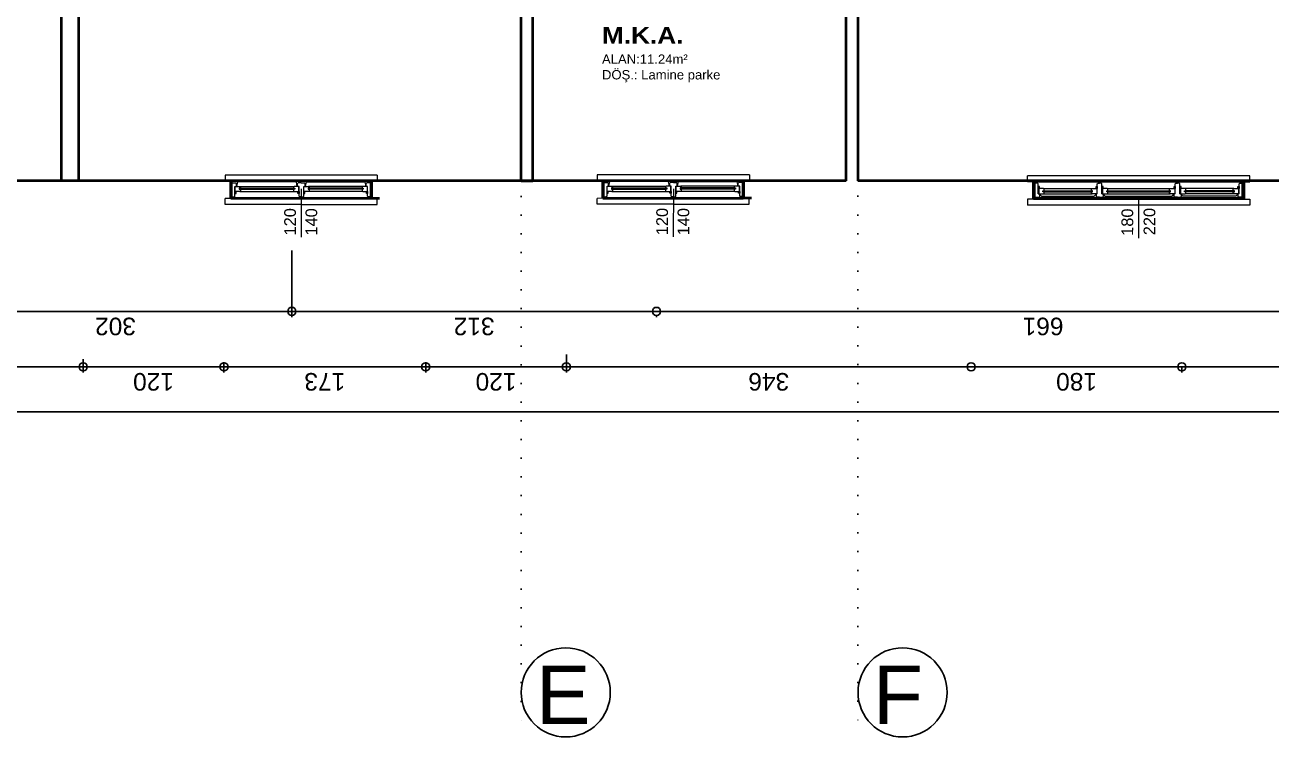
# Model space of a CAD drawing. Header units: millimetres. Extents: x 768 to 14077, y 324 to 18132.
# Drawn here: x 3409 to 4474, y 6855 to 7463 of the extents above; entities that cross this region are included whole.
import ezdxf

# ---------------------------------------------------------------- set-up
doc = ezdxf.new("R2010")
doc.units = ezdxf.units.MM
doc.linetypes.add('DOT2', pattern=[3.175, 0, -3.175])
doc.linetypes.add('HIDDEN', pattern=[9.525, 6.35, -3.175])
doc.layers.add('SANAL', color=11, linetype='HIDDEN')
doc.layers.add('SEM_AKS', color=161, linetype='Continuous')
for name, color, linetype, lineweight in [('SEM_DUVAR1', 136, 'Continuous', 40), ('SEM_PENCERE', 133, 'Continuous', 13), ('SEM_TARAMA', 253, 'Continuous', 5), ('SEM_TEFRIS', 225, 'Continuous', 9), ('SEM_YAZI2', 53, 'Continuous', 9)]:
    doc.layers.add(name, color=color, linetype=linetype, lineweight=lineweight)
doc.styles.add('ROMANC', font='arial.ttf', dxfattribs={"height": 0.1})
doc.styles.get("Standard").update_dxf_attribs({"font": 'arial.ttf'})
doc.dimstyles.new('1-50-2', dxfattribs={"dimtxt": 15, "dimasz": 7, "dimexe": 5, "dimexo": 5, "dimgap": 5, "dimtad": 1, "dimdec": 0, "dimtxsty": 'Standard', "dimblk": 'ORIGIN', "dimcen": 5, "dimdle": 7, "dimclrd": 256, "dimclre": 256, "dimclrt": 256, "dimadec": 0, "dimazin": 0, "dimtfac": 1, "dimtdec": 0, "dimtix": 1, "dimtmove": 0, "dimatfit": 3, "dimldrblk": 'ORIGIN', "dimfxl": 1, "dimlwd": -1, "dimlwe": -1, "dimarcsym": 0})

# ---------------------------------------------------------------- blocks, each defined once
blk = doc.blocks.new('_Origin')
at = {"color": 0, "linetype": 'ByBlock', "lineweight": -2}
blk.add_line((0, 0), (-1, 0), dxfattribs=at)
blk.add_circle((0, 0), 0.5, dxfattribs=at)
blk = doc.blocks.new('*D57')
at = {"transparency": 16777216}
for p, q in [((1819.8, 574.9), (1819.8, 614.3)), ((1826.8, 609.3), (2473.8, 609.3)), ((2480.8, 612.6), (2480.8, 614.3))]:
    blk.add_line(p, q, dxfattribs=at)
at = {"layer": 'Defpoints', "color": 0, "transparency": 16777216}
for p in [(2480.8, 609.3), (2480.8, 607.6), (1819.8, 569.9)]:
    blk.add_point(p, dxfattribs=at)
at = {"transparency": 16777216, "xscale": 7, "yscale": 7, "zscale": 7, "rotation": 180}
blk.add_blockref('_Origin', (1819.8, 609.3), dxfattribs=at)
at = {"transparency": 16777216, "xscale": 7, "yscale": 7, "zscale": 7}
blk.add_blockref('_Origin', (2480.8, 609.3), dxfattribs=at)
at = {"transparency": 16777216, "insert": (2150.3, 622), "char_height": 15, "attachment_point": 5}
blk.add_mtext('661', dxfattribs=at)
blk = doc.blocks.new('*D58')
at = {"transparency": 16777216}
for p, q in [((2480.8, 612.6), (2480.8, 614.3)), ((2487.8, 609.3), (2785.5, 609.3)), ((2792.5, 557.3), (2792.5, 614.3))]:
    blk.add_line(p, q, dxfattribs=at)
at = {"layer": 'Defpoints', "color": 0, "transparency": 16777216}
for p in [(2480.8, 607.6), (2792.5, 609.3), (2792.5, 552.3)]:
    blk.add_point(p, dxfattribs=at)
at = {"transparency": 16777216, "xscale": 7, "yscale": 7, "zscale": 7, "rotation": 180}
blk.add_blockref('_Origin', (2480.8, 609.3), dxfattribs=at)
at = {"transparency": 16777216, "xscale": 7, "yscale": 7, "zscale": 7}
blk.add_blockref('_Origin', (2792.5, 609.3), dxfattribs=at)
at = {"transparency": 16777216, "insert": (2636.7, 622), "char_height": 15, "attachment_point": 5}
blk.add_mtext('312', dxfattribs=at)
blk = doc.blocks.new('*D59')
at = {"transparency": 16777216}
for p, q in [((2792.5, 557.3), (2792.5, 614.3)), ((2799.5, 609.3), (3087.2, 609.3)), ((3094.2, 566.4), (3094.2, 614.3))]:
    blk.add_line(p, q, dxfattribs=at)
at = {"layer": 'Defpoints', "color": 0, "transparency": 16777216}
for p in [(3094.2, 609.3), (3094.2, 561.4), (2792.5, 552.3)]:
    blk.add_point(p, dxfattribs=at)
at = {"transparency": 16777216, "xscale": 7, "yscale": 7, "zscale": 7, "rotation": 180}
blk.add_blockref('_Origin', (2792.5, 609.3), dxfattribs=at)
at = {"transparency": 16777216, "xscale": 7, "yscale": 7, "zscale": 7}
blk.add_blockref('_Origin', (3094.2, 609.3), dxfattribs=at)
at = {"transparency": 16777216, "insert": (2943.3, 622), "char_height": 15, "attachment_point": 5}
blk.add_mtext('302', dxfattribs=at)
blk = doc.blocks.new('*D73')
at = {"transparency": 16777216}
for p, q in [((2970.9, 650), (2970.9, 661.6)), ((3203.1, 650), (3203.1, 661.6)), ((3196.1, 656.6), (2977.9, 656.6))]:
    blk.add_line(p, q, dxfattribs=at)
at = {"layer": 'Defpoints', "color": 0, "transparency": 16777216}
for p in [(2970.9, 656.6), (2970.9, 645), (3203.1, 645)]:
    blk.add_point(p, dxfattribs=at)
at = {"transparency": 16777216, "xscale": 7, "yscale": 7, "zscale": 7, "rotation": 180}
blk.add_blockref('_Origin', (2970.9, 656.6), dxfattribs=at)
at = {"transparency": 16777216, "xscale": 7, "yscale": 7, "zscale": 7}
blk.add_blockref('_Origin', (3203.1, 656.6), dxfattribs=at)
at = {"transparency": 16777216, "insert": (3087, 669.3), "char_height": 15, "attachment_point": 5}
blk.add_mtext('232', dxfattribs=at)
blk = doc.blocks.new('*D74')
at = {"transparency": 16777216}
for p, q in [((2850.6, 652.5), (2850.6, 661.6)), ((2970.9, 650), (2970.9, 661.6)), ((2963.9, 656.6), (2857.6, 656.6))]:
    blk.add_line(p, q, dxfattribs=at)
at = {"layer": 'Defpoints', "color": 0, "transparency": 16777216}
for p in [(2850.6, 656.6), (2850.6, 647.5), (2970.9, 645)]:
    blk.add_point(p, dxfattribs=at)
at = {"transparency": 16777216, "xscale": 7, "yscale": 7, "zscale": 7, "rotation": 180}
blk.add_blockref('_Origin', (2850.6, 656.6), dxfattribs=at)
at = {"transparency": 16777216, "xscale": 7, "yscale": 7, "zscale": 7}
blk.add_blockref('_Origin', (2970.9, 656.6), dxfattribs=at)
at = {"transparency": 16777216, "insert": (2910.8, 669.3), "char_height": 15, "attachment_point": 5}
blk.add_mtext('120', dxfattribs=at)
blk = doc.blocks.new('*D75')
at = {"transparency": 16777216}
for p, q in [((2678.1, 652.5), (2678.1, 661.6)), ((2850.6, 652.5), (2850.6, 661.6)), ((2843.6, 656.6), (2685.1, 656.6))]:
    blk.add_line(p, q, dxfattribs=at)
at = {"layer": 'Defpoints', "color": 0, "transparency": 16777216}
for p in [(2678.1, 656.6), (2678.1, 647.5), (2850.6, 647.5)]:
    blk.add_point(p, dxfattribs=at)
at = {"transparency": 16777216, "xscale": 7, "yscale": 7, "zscale": 7, "rotation": 180}
blk.add_blockref('_Origin', (2678.1, 656.6), dxfattribs=at)
at = {"transparency": 16777216, "xscale": 7, "yscale": 7, "zscale": 7}
blk.add_blockref('_Origin', (2850.6, 656.6), dxfattribs=at)
at = {"transparency": 16777216, "insert": (2764.4, 669.3), "char_height": 15, "attachment_point": 5}
blk.add_mtext('173', dxfattribs=at)
blk = doc.blocks.new('*D76')
at = {"transparency": 16777216}
for p, q in [((2557.8, 646.1), (2557.8, 661.6)), ((2678.1, 652.5), (2678.1, 661.6)), ((2671.1, 656.6), (2564.8, 656.6))]:
    blk.add_line(p, q, dxfattribs=at)
at = {"layer": 'Defpoints', "color": 0, "transparency": 16777216}
for p in [(2557.8, 656.6), (2557.8, 641.1), (2678.1, 647.5)]:
    blk.add_point(p, dxfattribs=at)
at = {"transparency": 16777216, "xscale": 7, "yscale": 7, "zscale": 7, "rotation": 180}
blk.add_blockref('_Origin', (2557.8, 656.6), dxfattribs=at)
at = {"transparency": 16777216, "xscale": 7, "yscale": 7, "zscale": 7}
blk.add_blockref('_Origin', (2678.1, 656.6), dxfattribs=at)
at = {"transparency": 16777216, "insert": (2618, 669.3), "char_height": 15, "attachment_point": 5}
blk.add_mtext('120', dxfattribs=at)
blk = doc.blocks.new('*D77')
at = {"transparency": 16777216}
for p, q in [((2557.8, 646.1), (2557.8, 661.6)), ((2550.8, 656.6), (2218.8, 656.6))]:
    blk.add_line(p, q, dxfattribs=at)
at = {"layer": 'Defpoints', "color": 0, "transparency": 16777216}
for p in [(2211.8, 656.6), (2211.8, 656.6), (2557.8, 641.1)]:
    blk.add_point(p, dxfattribs=at)
at = {"transparency": 16777216, "xscale": 7, "yscale": 7, "zscale": 7, "rotation": 180}
blk.add_blockref('_Origin', (2211.8, 656.6), dxfattribs=at)
at = {"transparency": 16777216, "xscale": 7, "yscale": 7, "zscale": 7}
blk.add_blockref('_Origin', (2557.8, 656.6), dxfattribs=at)
at = {"transparency": 16777216, "insert": (2384.8, 669.3), "char_height": 15, "attachment_point": 5}
blk.add_mtext('346', dxfattribs=at)
blk = doc.blocks.new('*D78')
at = {"transparency": 16777216}
for p, q in [((2031.7, 656.3), (2031.7, 661.6)), ((2204.8, 656.6), (2038.7, 656.6))]:
    blk.add_line(p, q, dxfattribs=at)
at = {"layer": 'Defpoints', "color": 0, "transparency": 16777216}
for p in [(2031.7, 656.6), (2031.7, 651.3), (2211.8, 656.6)]:
    blk.add_point(p, dxfattribs=at)
at = {"transparency": 16777216, "xscale": 7, "yscale": 7, "zscale": 7, "rotation": 180}
blk.add_blockref('_Origin', (2031.7, 656.6), dxfattribs=at)
at = {"transparency": 16777216, "xscale": 7, "yscale": 7, "zscale": 7}
blk.add_blockref('_Origin', (2211.8, 656.6), dxfattribs=at)
at = {"transparency": 16777216, "insert": (2121.7, 669.3), "char_height": 15, "attachment_point": 5}
blk.add_mtext('180', dxfattribs=at)
blk = doc.blocks.new('*D79')
at = {"transparency": 16777216}
for p, q in [((1661.5, 653), (1661.5, 661.6)), ((2031.7, 656.3), (2031.7, 661.6)), ((2024.7, 656.6), (1668.5, 656.6))]:
    blk.add_line(p, q, dxfattribs=at)
at = {"layer": 'Defpoints', "color": 0, "transparency": 16777216}
for p in [(1661.5, 656.6), (2031.7, 651.3), (1661.5, 648)]:
    blk.add_point(p, dxfattribs=at)
at = {"transparency": 16777216, "xscale": 7, "yscale": 7, "zscale": 7, "rotation": 180}
blk.add_blockref('_Origin', (1661.5, 656.6), dxfattribs=at)
at = {"transparency": 16777216, "xscale": 7, "yscale": 7, "zscale": 7}
blk.add_blockref('_Origin', (2031.7, 656.6), dxfattribs=at)
at = {"transparency": 16777216, "insert": (1846.6, 669.3), "char_height": 15, "attachment_point": 5}
blk.add_mtext('370', dxfattribs=at)
blk = doc.blocks.new('*D80')
at = {"transparency": 16777216}
for p, q in [((1661.5, 661.6), (1661.5, 700.1)), ((1668.5, 695.1), (4737, 695.1)), ((4744, 661.6), (4744, 700.1))]:
    blk.add_line(p, q, dxfattribs=at)
at = {"layer": 'Defpoints', "color": 0, "transparency": 16777216}
for p in [(4744, 695.1), (1661.5, 656.6), (4744, 656.6)]:
    blk.add_point(p, dxfattribs=at)
at = {"transparency": 16777216, "xscale": 7, "yscale": 7, "zscale": 7, "rotation": 180}
blk.add_blockref('_Origin', (1661.5, 695.1), dxfattribs=at)
at = {"transparency": 16777216, "xscale": 7, "yscale": 7, "zscale": 7}
blk.add_blockref('_Origin', (4744, 695.1), dxfattribs=at)
at = {"transparency": 16777216, "insert": (3202.8, 707.8), "char_height": 15, "attachment_point": 5}
blk.add_mtext('3083', dxfattribs=at)
blk = doc.blocks.new('VA')
at = {"layer": 'SANAL'}
for p, q in [((21735.9, 8968.8), (21615.9, 8968.8)), ((21735.9, 8953.8), (21615.9, 8953.8))]:
    blk.add_line(p, q, dxfattribs=at)
at = {"layer": 'SEM_DUVAR1'}
for p, q in [((21615.9, 8953.8), (21615.9, 8968.8)), ((21615.9, 8953.8), (21615.9, 8968.8)), ((21615.9, 8953.8), (21615.9, 8968.8)), ((21615.9, 8953.8), (21615.9, 8968.8)), ((21615.9, 8953.8), (21615.9, 8968.8)), ((21615.9, 8953.8), (21615.9, 8968.8)), ((21735.9, 8953.8), (21735.9, 8968.8)), ((21735.9, 8953.8), (21735.9, 8968.8)), ((21735.9, 8953.8), (21735.9, 8968.8)), ((21735.9, 8953.8), (21735.9, 8968.8)), ((21735.9, 8953.8), (21735.9, 8968.8)), ((21735.9, 8953.8), (21735.9, 8968.8)), ((21735.9, 8953.8), (21735.9, 8968.8))]:
    blk.add_line(p, q, dxfattribs=at)
blk.add_lwpolyline([(21609.1, 8968.8), (21615.9, 8968.8)], dxfattribs=at)
at = {"layer": 'SEM_PENCERE'}
for p, q in [((21611, 8973.8), (21611, 8968.8)), ((21675.8, 8973.8), (21611, 8973.8)), ((21675.8, 8973.8), (21741, 8973.8)), ((21741, 8973.8), (21741, 8968.8)), ((21615.9, 8968.8), (21611, 8968.8)), ((21615.9, 8968.8), (21615.9, 8962.9)), ((21615.9, 8962.9), (21616.2, 8962.9)), ((21615.9, 8962.4), (21615.9, 8953.8)), ((21616.2, 8959.9), (21615.9, 8959.9)), ((21615.9, 8967.4), (21618.8, 8967.4)), ((21616.2, 8962.9), (21616.2, 8959.9)), ((21619.2, 8966.9), (21618.8, 8967.4)), ((21619.2, 8966.9), (21619.2, 8958.4)), ((21619.2, 8964.4), (21620.2, 8964.4)), ((21619.2, 8962.9), (21619.2, 8964.4)), ((21620.2, 8962.9), (21619.2, 8962.9)), ((21623.4, 8962.9), (21619.4, 8962.9)), ((21619.4, 8962.9), (21619.4, 8958.4)), ((21620.2, 8964.4), (21620.2, 8962.9)), ((21622.9, 8959.9), (21622.9, 8960.9)), ((21622.9, 8960.9), (21623.9, 8960.9)), ((21623.9, 8959.9), (21622.9, 8959.9)), ((21623.4, 8962.9), (21669.6, 8962.9)), ((21623.9, 8962.4), (21623.4, 8962.9)), ((21623.9, 8960.9), (21623.9, 8962.4)), ((21623.9, 8960.9), (21669.1, 8960.9)), ((21623.9, 8959.9), (21669.1, 8959.9)), ((21623.9, 8958.9), (21623.9, 8959.9)), ((21669.1, 8962.4), (21669.6, 8962.9)), ((21669.1, 8960.9), (21669.1, 8962.4)), ((21670.1, 8960.9), (21669.1, 8960.9)), ((21669.1, 8958.9), (21669.1, 8959.9)), ((21669.1, 8959.9), (21670.1, 8959.9)), ((21669.6, 8962.9), (21673.6, 8962.9)), ((21670.1, 8959.9), (21670.1, 8960.9)), ((21673.8, 8964.4), (21672.8, 8964.4)), ((21672.8, 8964.4), (21672.8, 8962.9)), ((21672.8, 8962.9), (21673.8, 8962.9)), ((21673.6, 8962.9), (21673.6, 8958.4)), ((21673.8, 8966.9), (21674.3, 8967.4)), ((21673.8, 8966.9), (21673.8, 8958.4)), ((21673.8, 8962.9), (21673.8, 8964.4)), ((21675.7, 8967.4), (21674.3, 8967.4)), ((21675.7, 8967.4), (21675.8, 8967.4)), ((21676, 8967.4), (21675.8, 8967.4)), ((21676, 8967.4), (21677.4, 8967.4)), ((21677.8, 8966.9), (21677.4, 8967.4)), ((21677.8, 8966.9), (21677.8, 8958.4)), ((21677.8, 8964.4), (21678.8, 8964.4)), ((21677.8, 8962.9), (21677.8, 8964.4)), ((21678.8, 8962.9), (21677.8, 8962.9)), ((21678, 8962.9), (21678, 8958.4)), ((21682, 8962.9), (21678, 8962.9)), ((21678.8, 8964.4), (21678.8, 8962.9)), ((21681.5, 8959.9), (21681.5, 8960.9)), ((21681.5, 8960.9), (21682.5, 8960.9)), ((21682.5, 8959.9), (21681.5, 8959.9)), ((21728.4, 8962.9), (21682, 8962.9)), ((21682.5, 8962.4), (21682, 8962.9)), ((21682.5, 8960.9), (21682.5, 8962.4)), ((21727.9, 8960.9), (21682.5, 8960.9)), ((21727.9, 8959.9), (21682.5, 8959.9)), ((21682.5, 8958.9), (21682.5, 8959.9)), ((21727.9, 8962.4), (21728.4, 8962.9)), ((21727.9, 8960.9), (21727.9, 8962.4)), ((21728.9, 8960.9), (21727.9, 8960.9)), ((21727.9, 8958.9), (21727.9, 8959.9)), ((21727.9, 8959.9), (21728.9, 8959.9)), ((21728.4, 8962.9), (21732.4, 8962.9)), ((21728.9, 8959.9), (21728.9, 8960.9)), ((21732.6, 8964.4), (21731.6, 8964.4)), ((21731.6, 8964.4), (21731.6, 8962.9)), ((21731.6, 8962.9), (21732.6, 8962.9)), ((21732.4, 8962.9), (21732.4, 8958.4)), ((21732.6, 8966.9), (21733.2, 8967.4)), ((21732.6, 8966.9), (21732.6, 8958.4)), ((21732.6, 8962.9), (21732.6, 8964.4)), ((21735.9, 8967.4), (21733.2, 8967.4)), ((21735.9, 8962.9), (21735.6, 8962.9)), ((21735.6, 8962.9), (21735.6, 8959.8)), ((21735.6, 8959.8), (21735.9, 8959.8)), ((21735.9, 8968.8), (21735.9, 8962.9)), ((21735.9, 8962.3), (21735.9, 8953.8)), ((21735.9, 8968.8), (21741, 8968.8)), ((21615.9, 8953.8), (21610.9, 8953.8)), ((21610.9, 8948.8), (21610.9, 8953.8)), ((21615.9, 8955.4), (21619.9, 8955.4)), ((21619.2, 8958.4), (21619.9, 8958.4)), ((21619.4, 8958.4), (21623.4, 8958.4)), ((21619.9, 8958.4), (21620.4, 8957.9)), ((21620.4, 8955.9), (21619.9, 8955.4)), ((21620.4, 8957.9), (21620.4, 8955.9)), ((21621.5, 8954.4), (21620.7, 8958.4)), ((21671.5, 8954.4), (21621.5, 8954.4)), ((21623.4, 8958.4), (21623.9, 8958.9)), ((21623.4, 8958.4), (21669.6, 8958.4)), ((21669.6, 8958.4), (21669.1, 8958.9)), ((21673.6, 8958.4), (21669.6, 8958.4)), ((21672.4, 8958.4), (21671.5, 8954.4)), ((21673.1, 8958.4), (21672.6, 8957.9)), ((21672.6, 8957.9), (21672.6, 8955.9)), ((21672.6, 8955.9), (21673.1, 8955.4)), ((21673.8, 8958.4), (21673.1, 8958.4)), ((21675.7, 8955.4), (21673.1, 8955.4)), ((21675.7, 8955.4), (21675.8, 8955.4)), ((21675.9, 8955.4), (21675.8, 8955.4)), ((21675.9, 8955.4), (21678.5, 8955.4)), ((21677.8, 8958.4), (21678.5, 8958.4)), ((21678, 8958.4), (21682, 8958.4)), ((21678.5, 8958.4), (21679, 8957.9)), ((21679, 8955.9), (21678.5, 8955.4)), ((21679, 8957.9), (21679, 8955.9)), ((21679.3, 8958.4), (21680.1, 8954.4)), ((21680.1, 8954.4), (21730.4, 8954.4)), ((21682, 8958.4), (21682.5, 8958.9)), ((21728.4, 8958.4), (21682, 8958.4)), ((21728.4, 8958.4), (21727.9, 8958.9)), ((21732.4, 8958.4), (21728.4, 8958.4)), ((21730.4, 8954.4), (21731.2, 8958.4)), ((21731.9, 8958.4), (21731.4, 8957.9)), ((21731.4, 8957.9), (21731.4, 8955.9)), ((21731.4, 8955.9), (21731.9, 8955.4)), ((21732.6, 8958.4), (21731.9, 8958.4)), ((21735.9, 8955.4), (21731.9, 8955.4)), ((21735.9, 8953.8), (21740.9, 8953.8)), ((21740.9, 8948.8), (21740.9, 8953.8)), ((21610.9, 8948.8), (21740.9, 8948.8))]:
    blk.add_line(p, q, dxfattribs=at)
at = {"layer": 'SEM_TEFRIS'}
blk.add_line((21675.9, 8960.6), (21676, 9001.8), dxfattribs=at)
for s, p in [('140', (21662.3, 9000.4)), ('120', (21680.5, 9000.3))]:
    blk.add_text(s, height=10, rotation=269.9884, dxfattribs=at).set_placement(p)
blk = doc.blocks.new('20FRANSIZ200')
at = {"layer": 'SANAL'}
for p, q in [((233.276, -106.104), (235.076, -106.104)), ((233.276, -106.254), (235.076, -106.254))]:
    blk.add_line(p, q, dxfattribs=at)
at = {"layer": 'SEM_DUVAR1'}
for p, q in [((233.276, -106.104), (233.276, -106.254)), ((235.076, -106.104), (235.076, -106.254))]:
    blk.add_line(p, q, dxfattribs=at)
at = {"layer": 'SEM_PENCERE'}
for p, q in [((233.276, -106.16), (233.291, -106.16)), ((233.291, -106.191), (233.276, -106.191)), ((233.312, -106.116), (233.291, -106.116)), ((233.291, -106.236), (233.291, -106.116)), ((233.318, -106.122), (233.312, -106.116)), ((233.318, -106.206), (233.318, -106.122)), ((233.318, -106.206), (233.324, -106.206)), ((233.324, -106.206), (233.329, -106.211)), ((233.329, -106.211), (233.329, -106.231)), ((233.363, -106.161), (233.778, -106.161)), ((233.363, -106.206), (233.778, -106.206)), ((233.368, -106.181), (233.772, -106.181)), ((233.368, -106.191), (233.772, -106.191)), ((233.817, -106.206), (233.812, -106.211)), ((233.812, -106.211), (233.812, -106.231)), ((233.822, -106.206), (233.817, -106.206)), ((233.822, -106.122), (233.829, -106.116)), ((233.822, -106.206), (233.822, -106.122)), ((233.829, -106.116), (233.842, -106.116)), ((233.856, -106.116), (233.842, -106.116)), ((233.862, -106.122), (233.856, -106.116)), ((233.862, -106.206), (233.862, -106.122)), ((233.862, -106.206), (233.868, -106.206)), ((233.868, -106.206), (233.873, -106.211)), ((233.873, -106.211), (233.873, -106.231)), ((233.907, -106.206), (234.444, -106.206)), ((233.908, -106.161), (234.444, -106.161)), ((233.912, -106.181), (234.439, -106.181)), ((233.912, -106.191), (234.439, -106.191)), ((234.483, -106.206), (234.478, -106.211)), ((234.478, -106.211), (234.478, -106.231)), ((234.489, -106.206), (234.483, -106.206)), ((234.489, -106.122), (234.495, -106.116)), ((234.489, -106.206), (234.489, -106.122)), ((234.495, -106.116), (234.509, -106.116)), ((234.523, -106.116), (234.509, -106.116)), ((234.529, -106.122), (234.523, -106.116)), ((234.529, -106.206), (234.529, -106.122)), ((234.529, -106.206), (234.535, -106.206)), ((234.535, -106.206), (234.54, -106.211)), ((234.54, -106.211), (234.54, -106.231)), ((234.989, -106.161), (234.574, -106.161)), ((234.989, -106.206), (234.574, -106.206)), ((234.984, -106.181), (234.579, -106.181)), ((234.984, -106.191), (234.579, -106.191)), ((235.028, -106.206), (235.023, -106.211)), ((235.023, -106.211), (235.023, -106.231)), ((235.034, -106.206), (235.028, -106.206)), ((235.034, -106.122), (235.04, -106.116)), ((235.034, -106.206), (235.034, -106.122)), ((235.04, -106.116), (235.061, -106.116)), ((235.061, -106.236), (235.061, -106.116)), ((235.076, -106.16), (235.061, -106.16)), ((235.061, -106.191), (235.076, -106.191)), ((233.291, -106.236), (233.324, -106.236)), ((233.329, -106.231), (233.324, -106.236)), ((233.812, -106.231), (233.816, -106.236)), ((233.842, -106.236), (233.816, -106.236)), ((233.842, -106.236), (233.868, -106.236)), ((233.873, -106.231), (233.868, -106.236)), ((234.176, -106.254), (234.176, -106.587)), ((234.478, -106.231), (234.483, -106.236)), ((234.509, -106.236), (234.483, -106.236)), ((234.509, -106.236), (234.535, -106.236)), ((234.54, -106.231), (234.535, -106.236)), ((235.023, -106.231), (235.028, -106.236)), ((235.061, -106.236), (235.028, -106.236))]:
    blk.add_line(p, q, dxfattribs=at)
for points in [[(233.318, -106.161), (233.328, -106.161), (233.328, -106.146), (233.318, -106.146)], [(233.323, -106.206), (233.363, -106.206), (233.368, -106.201), (233.368, -106.191), (233.358, -106.191), (233.358, -106.181), (233.368, -106.181), (233.368, -106.166), (233.363, -106.161), (233.323, -106.161)], [(233.817, -106.206), (233.777, -106.206), (233.772, -106.201), (233.772, -106.191), (233.782, -106.191), (233.782, -106.181), (233.772, -106.181), (233.772, -106.166), (233.777, -106.161), (233.817, -106.161)], [(233.822, -106.161), (233.812, -106.161), (233.812, -106.146), (233.822, -106.146)], [(233.862, -106.161), (233.872, -106.161), (233.872, -106.146), (233.862, -106.146)], [(233.867, -106.206), (233.908, -106.206), (233.912, -106.201), (233.912, -106.191), (233.903, -106.191), (233.903, -106.181), (233.912, -106.181), (233.912, -106.166), (233.907, -106.161), (233.867, -106.161)], [(234.484, -106.206), (234.444, -106.206), (234.439, -106.201), (234.439, -106.191), (234.449, -106.191), (234.449, -106.181), (234.439, -106.181), (234.439, -106.166), (234.444, -106.161), (234.484, -106.161)], [(234.489, -106.161), (234.479, -106.161), (234.479, -106.146), (234.489, -106.146)], [(234.529, -106.161), (234.539, -106.161), (234.539, -106.146), (234.529, -106.146)], [(234.534, -106.206), (234.574, -106.206), (234.579, -106.201), (234.579, -106.191), (234.569, -106.191), (234.569, -106.181), (234.579, -106.181), (234.579, -106.166), (234.574, -106.161), (234.534, -106.161)], [(235.029, -106.206), (234.989, -106.206), (234.984, -106.201), (234.984, -106.191), (234.994, -106.191), (234.994, -106.181), (234.984, -106.181), (234.984, -106.166), (234.989, -106.161), (235.029, -106.161)], [(235.034, -106.161), (235.024, -106.161), (235.024, -106.146), (235.034, -106.146)]]:
    blk.add_lwpolyline(points, close=True, dxfattribs=at)
for points in [[(233.329, -106.211), (233.344, -106.226), (233.797, -106.226), (233.812, -106.211)], [(233.873, -106.211), (233.888, -106.226), (234.463, -106.226), (234.478, -106.211)], [(235.023, -106.211), (235.008, -106.226), (234.555, -106.226), (234.54, -106.211)]]:
    blk.add_lwpolyline(points, dxfattribs=at)
at = {"layer": 'SEM_TEFRIS'}
for p, q in [((235.126, -106.054), (233.226, -106.054)), ((233.226, -106.104), (233.226, -106.054)), ((233.276, -106.104), (233.226, -106.104)), ((235.076, -106.104), (235.126, -106.104)), ((235.126, -106.104), (235.126, -106.054)), ((233.276, -106.254), (233.226, -106.254)), ((233.226, -106.254), (233.226, -106.304)), ((235.126, -106.304), (233.226, -106.304)), ((235.076, -106.254), (235.126, -106.254)), ((235.126, -106.254), (235.126, -106.304))]:
    blk.add_line(p, q, dxfattribs=at)
blk = doc.blocks.new('SDHFJG')
at = {"layer": 'SEM_TEFRIS', "xscale": 99.99999999999999, "yscale": 99.99999999999999, "zscale": 99.99999999999999, "rotation": 179.9994813892329}
blk.add_blockref('20FRANSIZ200', (29547.7, 1031.9), dxfattribs=at)
at = {"layer": 'SEM_PENCERE', "style": 'ROMANC'}
for s, p in [('220', (6116, 11688.2)), ('180', (6134.9, 11688.7))]:
    blk.add_text(s, height=10, rotation=269.9351, dxfattribs=at).set_placement(p)
blk = doc.blocks.new('ölçü çizgisi1')
dim = blk.add_linear_dim(base=(4744.0365, 695.1236), p1=(1661.5276, 656.6013), p2=(4744.0365, 656.6013), dimstyle='1-50-2')
dim.commit()
dim.dimension.update_dxf_attribs({"geometry": '*D80', "text_midpoint": (3202.7821, 707.7873)})
for base, p1, p2, picture, middle in [((1661.5, 656.6), (2031.7, 651.3), (1661.5, 648), '*D79', (1846.6, 669.3)), ((2031.7, 656.6), (2211.8, 656.6), (2031.7, 651.3), '*D78', (2121.7, 669.3)), ((2211.8, 656.6), (2557.8, 641.1), (2211.8, 656.6), '*D77', (2384.8, 669.3)), ((2557.8, 656.6), (2678.1, 647.5), (2557.8, 641.1), '*D76', (2618, 669.3)), ((2678.1472, 656.6013), (2850.6477, 647.5497), (2678.1472, 647.5497), '*D75', (2764.3974, 669.265)), ((2850.6, 656.6), (2970.9, 645), (2850.6, 647.5), '*D74', (2910.8, 669.3)), ((2970.9, 656.6), (3203.1, 645), (2970.9, 645), '*D73', (3087, 669.3)), ((2480.8, 609.3), (1819.8, 569.9), (2480.8, 607.6), '*D57', (2150.3, 622)), ((2792.5, 609.3), (2480.8, 607.6), (2792.5, 552.3), '*D58', (2636.7, 622)), ((3094.2, 609.3), (2792.5, 552.3), (3094.2, 561.4), '*D59', (2943.3, 622))]:
    dim = blk.add_linear_dim(base=base, p1=p1, p2=p2, dimstyle='1-50-2', override={"dimtmove": 1})
    dim.commit()
    dim.dimension.update_dxf_attribs({"geometry": picture, "text_midpoint": middle})

msp = doc.modelspace()

# ---------------------------------------------------------------- hatches: boundary and pattern name
at = {"layer": 'SEM_TARAMA'}
h = msp.add_hatch(dxfattribs=at)
h.set_pattern_fill('ANGLE', color=256, scale=5)
h.set_pattern_definition([(0, (10.974, 6530.432), (0, 34.925), [25.4, -9.525]), (90, (10.974, 6530.432), (-34.925, 2e-15), [25.4, -9.525])])
h.paths.add_polyline_path([(1826, 8679.7), (1676, 8679.7), (1676, 8529.7), (1826, 8529.7)])
h.paths.add_polyline_path([(1826, 7464.7), (1676, 7464.7), (1676, 7314.7), (1826, 7314.7)])
h.paths.add_polyline_path([(4758, 7464.7), (4608, 7464.7), (4608, 7314.7), (4758, 7314.7)])
h.paths.add_polyline_path([(4758, 8679.7), (4608, 8679.7), (4608, 8529.7), (4758, 8529.7), (4758, 8574.7)])
h.paths.add_polyline_path([(4753, 7916.7), (4753, 7921.7), (4743, 7921.7), (4743, 7989.7), (4618, 7989.7), (4618, 7851.8), (4619.9, 7851.8), (4619.9, 7853.5), (4621.6, 7853.5), (4621.6, 7851.8), (4622.2, 7851.8), (4753, 7851.8)])
h.paths.add_polyline_path([(4753, 8136.7), (4622.1, 8136.7), (4622.1, 8135.7), (4620.4, 8135.7), (4618, 8135.7), (4618, 8009.7), (4743, 8009.7), (4743, 8072.5), (4753, 8072.5)])
h.paths.add_polyline_path([(4753, 8247.7), (4608, 8247.7), (4608, 8136.7), (4753, 8136.7)])
h.paths.add_polyline_path([(4705.9, 8233.2), (4616.9, 8233.2), (4616.9, 8146), (4616.9, 8144.2, 0.414214)], flags=16)
h.paths.add_polyline_path([(4682.9, 8213.8), (4628.3, 8213.8), (4628.3, 8227.8), (4682.9, 8227.8)], flags=0)
h.paths.add_polyline_path([(4634.1, 8234.9), (4634.1, 8237.2), (4688.8, 8237.2), (4688.8, 8234.9)], flags=16)
h.paths.add_polyline_path([(4688.3, 8235.5), (4634.6, 8235.5), (4634.6, 8236.7), (4688.3, 8236.7)], flags=0)
h.paths.add_polyline_path([(4622.6, 8143.1), (4622.6, 8137.4), (4621.5, 8137.4), (4616.9, 8137.4), (4616.9, 8140.2), (4621.5, 8140.2), (4621.5, 8143.1)], flags=16)
h.paths.add_polyline_path([(4622.6, 8240.1), (4621.5, 8240.1), (4621.5, 8242.9), (4616.9, 8242.9), (4616.9, 8245.8), (4620.4, 8245.8), (4620.4, 8247.5), (4622.1, 8247.5), (4622.1, 8245.8), (4622.6, 8245.8)], flags=16)
h.paths.add_polyline_path([(4753, 7851.7), (4622.2, 7851.7), (4622.2, 7846.1), (4621.1, 7846.1), (4621.1, 7844.8, -0.399265), (4705.5, 7755.9), (4705.5, 7750.2), (4621.1, 7750.2), (4621.1, 7749.1), (4622.2, 7749.1), (4622.2, 7743.4), (4621.6, 7743.4), (4621.6, 7741.7), (4753, 7741.7)])
h.paths.add_polyline_path([(1816, 8136.7), (1681, 8136.7), (1681, 8066.7), (1691, 8066.7), (1691, 8009.7), (1816, 8009.7), (1816, 8066.7)])
h.paths.add_polyline_path([(1727.5, 8234.2), (1727.5, 8239.9), (1811.9, 8239.9), (1811.9, 8241.1), (1810.8, 8241.1), (1810.8, 8246.8), (1811.4, 8246.8), (1811.4, 8247.7), (1691, 8247.7), (1681, 8247.7), (1681, 8136.7), (1811.4, 8136.7), (1811.4, 8138.4), (1810.8, 8138.4), (1810.8, 8144.1), (1811.9, 8144.1), (1811.9, 8145.3, -0.399265)])
h.paths.add_polyline_path([(1816, 7921.7), (1816, 7989.7), (1691, 7989.7), (1691, 7921.7), (1681, 7921.7), (1681, 7851.7), (1816, 7851.7)])
h.paths.add_polyline_path([(1826, 7851.7), (1681, 7851.7), (1681, 7741.7), (1691, 7741.7), (1826, 7741.7)])
h.paths.add_polyline_path([(4615.3, 7919.8), (4717.7, 7919.8), (4717.7, 7992), (4615.3, 7992)], flags=9)
h.paths.add_polyline_path([(4618.3, 8019.6), (4720.7, 8019.6), (4720.7, 8091.8), (4618.3, 8091.8)], flags=24)
h.paths.add_polyline_path([(1693, 8028), (1795.3, 8028), (1795.3, 8100.2), (1693, 8100.2)], flags=24)
h.paths.add_polyline_path([(1689.1, 7915.3), (1791.5, 7915.3), (1791.5, 7987.5), (1689.1, 7987.5)], flags=24)

# ---------------------------------------------------------------- linework, layer by layer
at = {"layer": 'SEM_AKS', "linetype": 'DOT2', "ltscale": 5}
for p, q in [((4121, 9249.4), (4121, 6854.5)), ((3833, 7731.7), (3833, 6854.5))]:
    msp.add_line(p, q, dxfattribs=at)
at = {"layer": 'SEM_AKS', "ltscale": 5}
for centre in [(3871.2, 6892.7), (4159.2, 6892.7)]:
    msp.add_circle(centre, 38.1, dxfattribs=at)
at = {"layer": 'SEM_DUVAR1'}
for p, q in [((3455, 7329.7), (3455, 7724.1)), ((3833, 7329.7), (3833, 7731.7)), ((3843, 7329.7), (3843, 7731.7)), ((4111, 7329.7), (4111, 7731.7)), ((4121, 7731.7), (4121, 7329.7)), ((3440, 7329.7), (3440, 7716.7)), ((4111, 7329.7), (2776, 7329.7)), ((3440, 7329.7), (3077, 7329.7)), ((3440, 7329.7), (3077, 7329.7)), ((3833, 7329.7), (3317, 7329.7)), ((3833, 7329.7), (3317, 7329.7)), ((3585, 7329.7), (3336, 7329.7)), ((3585, 7329.7), (3353, 7329.7)), ((3455, 7329.7), (3440, 7329.7)), ((3833, 7329.7), (3455, 7329.7)), ((3585, 7314.7), (3585, 7329.7)), ((3585, 7314.7), (3585, 7329.7)), ((3903, 7329.7), (3705, 7329.7)), ((3705, 7329.7), (3705, 7314.7)), ((3705, 7314.7), (3705, 7329.7)), ((4111, 7329.7), (3833, 7329.7)), ((3833, 7329.7), (3843, 7329.7)), ((3903, 7314.7), (3903, 7329.7)), ((3903, 7314.7), (3903, 7329.7)), ((4111, 7329.7), (4023, 7329.7)), ((4023, 7329.7), (4023, 7314.7)), ((4023, 7314.7), (4023, 7329.7)), ((4271, 7329.7), (4121, 7329.7)), ((4608, 7329.7), (4121, 7329.7)), ((4271, 7329.7), (4121, 7329.7)), ((4271, 7329.7), (4121, 7329.7)), ((4271, 7314.7), (4271, 7329.7)), ((4271, 7314.7), (4271, 7329.7)), ((4451, 7329.7), (4451, 7314.7)), ((4451, 7314.7), (4451, 7329.7)), ((3705, 7314.7), (3585, 7314.7)), ((4023, 7314.7), (3903, 7314.7)), ((4451, 7314.7), (4271, 7314.7))]:
    msp.add_line(p, q, dxfattribs=at)

# ---------------------------------------------------------------- block references
at = {"rotation": 180}
msp.add_blockref('ölçü çizgisi1', (6429.6, 7827.4), dxfattribs=at)
at = {"layer": 'SEM_DUVAR1', "rotation": 180}
msp.add_blockref('SDHFJG', (10491.2, 18971.4), dxfattribs=at)
at = {"layer": 'SEM_PENCERE', "rotation": 180.0115747294116}
for p in [(25319.2, 16287.7), (25637.3, 16287.9)]:
    msp.add_blockref('VA', p, dxfattribs=at)

# ---------------------------------------------------------------- texts
at = {"layer": 'SEM_AKS', "linetype": 'DOT2', "ltscale": 5}
for s, p in [('E', (3845.9, 6865.6)), ('F', (4133.9, 6865.6))]:
    msp.add_text(s, height=50, dxfattribs=at).set_placement(p)
at = {"layer": 'SEM_YAZI2', "insert": (3902.2, 7413.8), "char_height": 20, "attachment_point": 7}
msp.add_mtext_dynamic_auto_height_columns('\\pt0;{\\fArial Black|b0|i0|c162|p34;\\H0.7x;M.K.A.\\P\\fArial|b0|i0|c162|p34;\\H0.57143x;ALAN:11.24m²\\P\\ptz;DÖŞ.: Lamine parke}', width=142.973, gutter_width=100, height=58.1, count=1, dxfattribs=at)

doc.saveas('drawing.dxf')
